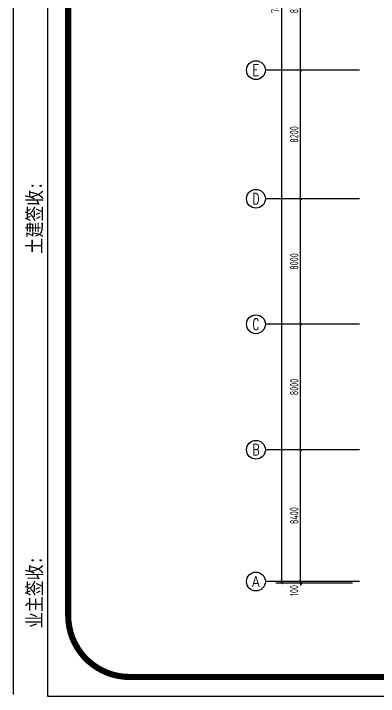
# Model space of a CAD drawing. Extents: x 1159254 to 1730927, y -477824 to -383968.
# Drawn here: x 1371539 to 1394804, y -477824 to -434306 of the extents above; entities that cross this region are included whole.
import ezdxf
from ezdxf.enums import TextEntityAlignment as Align

# ---------------------------------------------------------------- set-up
doc = ezdxf.new("R2010")
doc.units = 0
doc.header["$LTSCALE"] = 1000
for name, color, linetype in [('AXIS', 3, 'Continuous'), ('AXIS_TEXT', 7, 'Continuous'), ('外框', 7, 'Continuous')]:
    doc.layers.add(name, color=color, linetype=linetype)
doc.styles.add('_TCH_AXIS', font='COMPLEX', dxfattribs={"width": 0.8, "bigfont": 'TSSDCHN'})
doc.styles.add('_TCH_DIM_T3', font='TSSDENG', dxfattribs={"width": 0.64, "bigfont": 'TSSDCHN'})
doc.styles.add('COMPLEX', font='COMPLEX')
doc.styles.add('宋体平面', font='', dxfattribs={"width": 0.8})
doc.styles.get('宋体平面').set_extended_font_data('SimSun')
doc.dimstyles.new('_TCH_ARCH&&150', dxfattribs={"dimtxt": 525, "dimasz": 150, "dimexe": 375, "dimexo": 450, "dimgap": 150, "dimtad": 1, "dimdec": 0, "dimzin": 0, "dimdsep": 46, "dimtxsty": '_TCH_DIM_T3', "dimblk": 'ARCHTICK', "dimcen": 0.09, "dimclrt": 7, "dimazin": 2, "dimtfac": 1, "dimtdec": 0, "dimtix": 1, "dimtmove": 2, "dimatfit": 3, "dimfxl": 0, "dimtolj": 1, "dimtzin": 0, "dimarcsym": 0})

# ---------------------------------------------------------------- blocks, each defined once
blk = doc.blocks.new('_ArchTick')
at = {"color": 0, "linetype": 'ByBlock', "const_width": 0.4}
blk.add_lwpolyline([(-0.5, -0.5), (0.5, 0.5)], dxfattribs=at)
blk = doc.blocks.new('*D160')
at = {"layer": 'AXIS', "color": 0, "lineweight": -2, "transparency": 16777216}
for p, q in [((1389846, -470506), (1389846, -470356)), ((1393146, -470506), (1389471, -470506)), ((1393146, -470606), (1389471, -470606)), ((1389846, -470606), (1389846, -470506)), ((1389846, -470606), (1389846, -470756))]:
    blk.add_line(p, q, dxfattribs=at)
at = {"layer": 'Defpoints', "color": 0, "transparency": 16777216}
for p in [(1389846, -470506), (1393596, -470506), (1393596, -470606)]:
    blk.add_point(p, dxfattribs=at)
at = {"layer": 'AXIS', "color": 0, "lineweight": -2, "transparency": 16777216, "xscale": 150, "yscale": 150, "zscale": 150}
for p, rotation in [((1389846, -470506), 270), ((1389846, -470606), 90)]:
    blk.add_blockref('_ArchTick', p, dxfattribs=dict(at, rotation=rotation))
at = {"layer": 'AXIS', "color": 7, "transparency": 16777216, "insert": (1389434, -471079), "char_height": 525, "attachment_point": 5, "rotation": 90, "style": '_TCH_DIM_T3'}
blk.add_mtext('\\A1;100', dxfattribs=at)
blk = doc.blocks.new('*D161')
at = {"layer": 'AXIS', "color": 0, "lineweight": -2, "transparency": 16777216}
for p, q in [((1393146, -462106), (1389471, -462106)), ((1389846, -470506), (1389846, -462106)), ((1393146, -470506), (1389471, -470506))]:
    blk.add_line(p, q, dxfattribs=at)
at = {"layer": 'Defpoints', "color": 0, "transparency": 16777216}
for p in [(1389846, -462106), (1393596, -462106), (1393596, -470506)]:
    blk.add_point(p, dxfattribs=at)
at = {"layer": 'AXIS', "color": 0, "lineweight": -2, "transparency": 16777216, "xscale": 150, "yscale": 150, "zscale": 150}
for p, rotation in [((1389846, -462106), 90), ((1389846, -470506), 270)]:
    blk.add_blockref('_ArchTick', p, dxfattribs=dict(at, rotation=rotation))
at = {"layer": 'AXIS', "color": 7, "transparency": 16777216, "insert": (1389434, -466306), "char_height": 525, "attachment_point": 5, "rotation": 90, "style": '_TCH_DIM_T3'}
blk.add_mtext('\\A1;8400', dxfattribs=at)
blk = doc.blocks.new('*D162')
at = {"layer": 'AXIS', "color": 0, "lineweight": -2, "transparency": 16777216}
for p, q in [((1393146, -454106), (1389471, -454106)), ((1389846, -462106), (1389846, -454106)), ((1393146, -462106), (1389471, -462106))]:
    blk.add_line(p, q, dxfattribs=at)
at = {"layer": 'Defpoints', "color": 0, "transparency": 16777216}
for p in [(1389846, -454106), (1393596, -454106), (1393596, -462106)]:
    blk.add_point(p, dxfattribs=at)
at = {"layer": 'AXIS', "color": 0, "lineweight": -2, "transparency": 16777216, "xscale": 150, "yscale": 150, "zscale": 150}
for p, rotation in [((1389846, -454106), 90), ((1389846, -462106), 270)]:
    blk.add_blockref('_ArchTick', p, dxfattribs=dict(at, rotation=rotation))
at = {"layer": 'AXIS', "color": 7, "transparency": 16777216, "insert": (1389434, -458106), "char_height": 525, "attachment_point": 5, "rotation": 90, "style": '_TCH_DIM_T3'}
blk.add_mtext('\\A1;8000', dxfattribs=at)
blk = doc.blocks.new('*D163')
at = {"layer": 'AXIS', "color": 0, "lineweight": -2, "transparency": 16777216}
for p, q in [((1393146, -446106), (1389471, -446106)), ((1389846, -454106), (1389846, -446106)), ((1393146, -454106), (1389471, -454106))]:
    blk.add_line(p, q, dxfattribs=at)
at = {"layer": 'Defpoints', "color": 0, "transparency": 16777216}
for p in [(1389846, -446106), (1393596, -446106), (1393596, -454106)]:
    blk.add_point(p, dxfattribs=at)
at = {"layer": 'AXIS', "color": 0, "lineweight": -2, "transparency": 16777216, "xscale": 150, "yscale": 150, "zscale": 150}
for p, rotation in [((1389846, -446106), 90), ((1389846, -454106), 270)]:
    blk.add_blockref('_ArchTick', p, dxfattribs=dict(at, rotation=rotation))
at = {"layer": 'AXIS', "color": 7, "transparency": 16777216, "insert": (1389434, -450106), "char_height": 525, "attachment_point": 5, "rotation": 90, "style": '_TCH_DIM_T3'}
blk.add_mtext('\\A1;8000', dxfattribs=at)
blk = doc.blocks.new('*D164')
at = {"layer": 'AXIS', "color": 0, "lineweight": -2, "transparency": 16777216}
for p, q in [((1393146, -437906), (1389471, -437906)), ((1389846, -446106), (1389846, -437906)), ((1393146, -446106), (1389471, -446106))]:
    blk.add_line(p, q, dxfattribs=at)
at = {"layer": 'Defpoints', "color": 0, "transparency": 16777216}
for p in [(1389846, -437906), (1393596, -437906), (1393596, -446106)]:
    blk.add_point(p, dxfattribs=at)
at = {"layer": 'AXIS', "color": 0, "lineweight": -2, "transparency": 16777216, "xscale": 150, "yscale": 150, "zscale": 150}
for p, rotation in [((1389846, -437906), 90), ((1389846, -446106), 270)]:
    blk.add_blockref('_ArchTick', p, dxfattribs=dict(at, rotation=rotation))
at = {"layer": 'AXIS', "color": 7, "transparency": 16777216, "insert": (1389434, -442006), "char_height": 525, "attachment_point": 5, "rotation": 90, "style": '_TCH_DIM_T3'}
blk.add_mtext('\\A1;8200', dxfattribs=at)
blk = doc.blocks.new('*D165')
at = {"layer": 'AXIS', "color": 0, "lineweight": -2, "transparency": 16777216}
for p, q in [((1393146, -429606), (1389471, -429606)), ((1389846, -437906), (1389846, -429606)), ((1393146, -437906), (1389471, -437906))]:
    blk.add_line(p, q, dxfattribs=at)
at = {"layer": 'Defpoints', "color": 0, "transparency": 16777216}
for p in [(1389846, -429606), (1393596, -429606), (1393596, -437906)]:
    blk.add_point(p, dxfattribs=at)
at = {"layer": 'AXIS', "color": 0, "lineweight": -2, "transparency": 16777216, "xscale": 150, "yscale": 150, "zscale": 150}
for p, rotation in [((1389846, -429606), 90), ((1389846, -437906), 270)]:
    blk.add_blockref('_ArchTick', p, dxfattribs=dict(at, rotation=rotation))
at = {"layer": 'AXIS', "color": 7, "transparency": 16777216, "insert": (1389434, -433756), "char_height": 525, "attachment_point": 5, "rotation": 90, "style": '_TCH_DIM_T3'}
blk.add_mtext('\\A1;8300', dxfattribs=at)
blk = doc.blocks.new('*D171')
at = {"layer": 'AXIS', "color": 0, "lineweight": -2, "transparency": 16777216}
for p, q in [((1393146, -396606), (1388271, -396606)), ((1388646, -470606), (1388646, -396606)), ((1393146, -470606), (1388271, -470606))]:
    blk.add_line(p, q, dxfattribs=at)
at = {"layer": 'Defpoints', "color": 0, "transparency": 16777216}
for p in [(1388646, -396606), (1393596, -396606), (1393596, -470606)]:
    blk.add_point(p, dxfattribs=at)
at = {"layer": 'AXIS', "color": 0, "lineweight": -2, "transparency": 16777216, "xscale": 150, "yscale": 150, "zscale": 150}
for p, rotation in [((1388646, -396606), 90), ((1388646, -470606), 270)]:
    blk.add_blockref('_ArchTick', p, dxfattribs=dict(at, rotation=rotation))
at = {"layer": 'AXIS', "color": 7, "transparency": 16777216, "insert": (1388234, -433606), "char_height": 525, "attachment_point": 5, "rotation": 90, "style": '_TCH_DIM_T3'}
blk.add_mtext('\\A1;74000', dxfattribs=at)
blk = doc.blocks.new('_AXISO')
blk.add_circle((0, 0), 0.5)
at = {"layer": 'AXIS_TEXT', "style": 'COMPLEX', "width": 1.041667}
blk.add_attdef('A', text='', height=0.56, dxfattribs=at).set_placement((-0.25, -0.28), (0.25, -0.28), align=Align.FIT)

msp = doc.modelspace()

# ---------------------------------------------------------------- linework, layer by layer
at = {"layer": 'AXIS'}
for p, q in [((1393596.4, -437905.7), (1387596.4, -437905.7)), ((1393596.4, -446105.7), (1387596.4, -446105.7)), ((1393596.4, -454105.7), (1387596.4, -454105.7)), ((1393596.4, -462105.7), (1387596.4, -462105.7)), ((1393596.4, -470505.7), (1387596.4, -470505.7))]:
    msp.add_line(p, q, dxfattribs=at)
at = {"layer": '外框', "lineweight": -2}
for p, q in [((1371538.7, -477716.8), (1371538.7, -383967.5)), ((1373729.3, -477824.5), (1373729.3, -383967.5)), ((1507666.7, -477824.5), (1373729.3, -477824.5))]:
    msp.add_line(p, q, dxfattribs=at)
at = {"layer": '外框', "lineweight": -2, "const_width": 391.5}
msp.add_lwpolyline([(1378933, -476589.1), (1502264, -476589.1, 0.4142136), (1506179.3, -472673.8), (1506179.3, -389151, 0.4142136), (1502264, -385235.8), (1378933, -385235.8, 0.4142136), (1375017.7, -389151), (1375017.7, -472673.8, 0.4142136)], format="xyb", close=True, dxfattribs=at)

# ---------------------------------------------------------------- block references
at = {"layer": 'AXIS'}
ref = msp.add_blockref('_AXISO', (1386996.4, -437905.7), dxfattribs=dict(at, xscale=1200, yscale=1200, zscale=1200))
ref.add_attrib('A', 'E', dxfattribs={"layer": 'AXIS_TEXT', "height": 717.3, "style": '_TCH_AXIS'}).set_placement((1386777.8, -438264.3), (1387214.9, -438264.3), align=Align.FIT)
ref = msp.add_blockref('_AXISO', (1386996.4, -446105.7), dxfattribs=dict(at, xscale=1200, yscale=1200, zscale=1200))
ref.add_attrib('A', 'D', dxfattribs={"layer": 'AXIS_TEXT', "height": 705.1, "style": '_TCH_AXIS'}).set_placement((1386768.1, -446458.2), (1387224.7, -446458.2), align=Align.FIT)
ref = msp.add_blockref('_AXISO', (1386996.4, -454105.7), dxfattribs=dict(at, xscale=1200, yscale=1200, zscale=1200))
ref.add_attrib('A', 'C', dxfattribs={"layer": 'AXIS_TEXT', "height": 729.3, "style": '_TCH_AXIS'}).set_placement((1386788, -454470.4), (1387204.7, -454470.4), align=Align.FIT)
ref = msp.add_blockref('_AXISO', (1386996.4, -462105.7), dxfattribs=dict(at, xscale=1200, yscale=1200, zscale=1200))
ref.add_attrib('A', 'B', dxfattribs={"layer": 'AXIS_TEXT', "height": 705.1, "style": '_TCH_AXIS'}).set_placement((1386768.1, -462458.2), (1387224.7, -462458.2), align=Align.FIT)
ref = msp.add_blockref('_AXISO', (1386996.4, -470505.7), dxfattribs=dict(at, xscale=1200, yscale=1200, zscale=1200))
ref.add_attrib('A', 'A', dxfattribs={"layer": 'AXIS_TEXT', "height": 692.8, "style": '_TCH_AXIS'}).set_placement((1386758.8, -470852.1), (1387233.9, -470852.1), align=Align.FIT)

# ---------------------------------------------------------------- texts
at = {"layer": '外框', "lineweight": -2, "style": '宋体平面', "width": 0.8}
msp.add_text('业主签收:                                      土建签收:                                     水、电签收:', height=932.804, rotation=90, dxfattribs=at).set_placement((1373332.4, -473477))

# ---------------------------------------------------------------- dimensions: what is measured, and where the dimension line sits
at = {"layer": 'AXIS'}
for p1, p2, distance, picture, middle in [((1393596.4, -470605.7), (1393596.4, -396605.7), 4950, '*D171', (1388233.9, -433605.7)), ((1393596.4, -437905.7), (1393596.4, -429605.7), 3750, '*D165', (1389433.9, -433755.7)), ((1393596.4, -446105.7), (1393596.4, -437905.7), 3750, '*D164', (1389433.9, -442005.7)), ((1393596.4, -454105.7), (1393596.4, -446105.7), 3750, '*D163', (1389433.9, -450105.7)), ((1393596.4, -462105.7), (1393596.4, -454105.7), 3750, '*D162', (1389433.9, -458105.7)), ((1393596.4, -470505.7), (1393596.4, -462105.7), 3750, '*D161', (1389433.9, -466305.7))]:
    dim = msp.add_aligned_dim(p1=p1, p2=p2, distance=distance, dimstyle='_TCH_ARCH&&150', dxfattribs=at)
    dim.commit()
    dim.dimension.update_dxf_attribs({"geometry": picture, "text_midpoint": middle})
dim = msp.add_linear_dim(base=(1389846.4, -470505.7), p1=(1393596.4, -470605.7), p2=(1393596.4, -470505.7), angle=90, dimstyle='_TCH_ARCH&&150', dxfattribs=at)
dim.commit()
dim.dimension.update_dxf_attribs({"geometry": '*D160', "text_midpoint": (1389433.9, -471078.8), "dimtype": 129})

doc.saveas('drawing.dxf')
